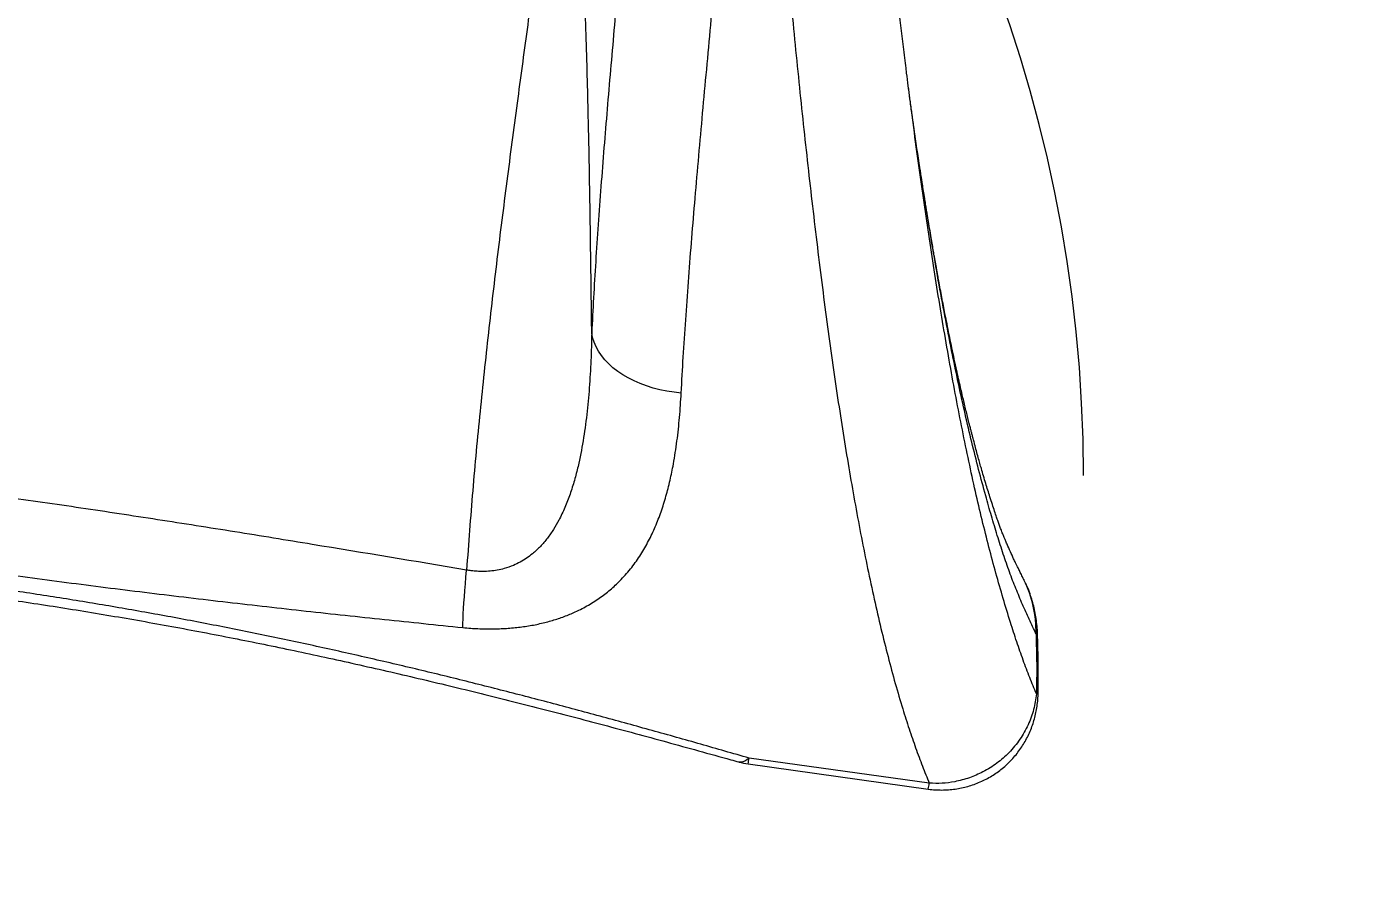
# Model space of a CAD drawing. Header units: millimetres. Extents: x -5550 to 7488, y -4093 to 4627.
# Drawn here: x -3378 to -2425, y -1116 to -503 of the extents above; entities that cross this region are included whole.
import ezdxf

# ---------------------------------------------------------------- set-up
doc = ezdxf.new("R2010")
doc.units = ezdxf.units.MM
for name, color, linetype in [('DIKOM_ОБЪЕКТ', 7, 'Continuous'), ('DIKOM_РАЗМЕР_ЗОНА', 7, 'Continuous'), ('DIKOM_РАЗМЕР_ОБЪЕКТА', 7, 'Continuous')]:
    doc.layers.add(name, color=color, linetype=linetype)
doc.styles.add('style1', font='arial.ttf', dxfattribs={"width": 0.8})
doc.dimstyles.new('1-50', dxfattribs={"dimtxt": 300, "dimasz": 200, "dimexe": 100, "dimexo": 0, "dimgap": 100, "dimtad": 1, "dimtxsty": 'style1', "dimcen": 200, "dimclrd": 7, "dimclre": 7, "dimclrt": 7, "dimadec": 1, "dimazin": 2, "dimtfac": 1, "dimtmove": 0, "dimatfit": 2, "dimfxl": 0, "dimlwd": 25, "dimlwe": 18, "dimarcsym": 0})

# ---------------------------------------------------------------- blocks, each defined once
blk = doc.blocks.new('*D9')
at = {"layer": 'Defpoints', "color": 0, "transparency": 16777216}
for p in [(4228.74, -680.16), (-4154.69, -772.29), (4228.74, -2356.02)]:
    blk.add_point(p, dxfattribs=at)
at = {"layer": 'DIKOM_РАЗМЕР_ОБЪЕКТА', "color": 7, "lineweight": 18, "transparency": 16777216}
for p, q in [((4228.74, -680.16), (4228.74, -2456.02)), ((-4154.69, -772.29), (-4154.69, -2456.02))]:
    blk.add_line(p, q, dxfattribs=at)
at = {"layer": 'DIKOM_РАЗМЕР_ОБЪЕКТА', "color": 7, "lineweight": 25, "transparency": 16777216}
blk.add_line((-3954.69, -2356.02), (4028.74, -2356.02), dxfattribs=at)
at = {"layer": 'DIKOM_РАЗМЕР_ОБЪЕКТА', "color": 7, "transparency": 16777216}
for points in [[(-3954.69, -2322.69), (-3954.69, -2389.35), (-4154.69, -2356.02)], [(4028.74, -2322.69), (4028.74, -2389.35), (4228.74, -2356.02)]]:
    blk.add_solid(points, dxfattribs=at)
at = {"layer": 'DIKOM_РАЗМЕР_ОБЪЕКТА', "color": 7, "transparency": 16777216, "insert": (448.53, -2102.85), "char_height": 300, "attachment_point": 5, "style": 'style1'}
blk.add_mtext('8400', dxfattribs=at)
blk = doc.blocks.new('*D10')
at = {"layer": 'Defpoints', "color": 0, "transparency": 16777216}
for p in [(-5549.9, -890.39), (6203.8, -1659.51), (6203.8, -3992.52)]:
    blk.add_point(p, dxfattribs=at)
at = {"layer": 'DIKOM_РАЗМЕР_ЗОНА', "color": 7, "lineweight": 18, "transparency": 16777216}
for p, q in [((-5549.9, -890.39), (-5549.9, -4092.52)), ((6203.8, -1659.51), (6203.8, -4092.52))]:
    blk.add_line(p, q, dxfattribs=at)
at = {"layer": 'DIKOM_РАЗМЕР_ЗОНА', "color": 7, "lineweight": 25, "transparency": 16777216}
blk.add_line((-5349.9, -3992.52), (6003.8, -3992.52), dxfattribs=at)
at = {"layer": 'DIKOM_РАЗМЕР_ЗОНА', "color": 7, "transparency": 16777216}
for points in [[(-5349.9, -3959.19), (-5349.9, -4025.85), (-5549.9, -3992.52)], [(6003.8, -3959.19), (6003.8, -4025.85), (6203.8, -3992.52)]]:
    blk.add_solid(points, dxfattribs=at)
at = {"layer": 'DIKOM_РАЗМЕР_ЗОНА', "color": 7, "transparency": 16777216, "insert": (544.03, -3739.35), "char_height": 300, "attachment_point": 5, "style": 'style1'}
blk.add_mtext('11750', dxfattribs=at)

msp = doc.modelspace()

# ---------------------------------------------------------------- linework, layer by layer
at = {"layer": 'DIKOM_ОБЪЕКТ', "color": 7, "linetype": 'Continuous', "lineweight": 15}
for p, q in [((-2745.75, -577.091), (-2745.95, -575.723)), ((-2667.977, -896.087), (-2667.753, -896.509)), ((-2667.507, -896.974), (-2667.952, -896.075)), ((-2659.086, -934.972), (-2659.084, -935.013)), ((-2864.269, -1027.568), (-2735.89, -1045.458)), ((-2735.193, -1041.293), (-2863.572, -1023.402))]:
    msp.add_line(p, q, dxfattribs=at)
at = {"layer": 'DIKOM_ОБЪЕКТ', "color": 7, "linetype": 'Continuous', "lineweight": 15, "flags": 128}
for points in [[(-2911.906, -763.524), (-2917.013, -762.983), (-2922.06, -762.201), (-2927.02, -761.183), (-2931.866, -759.934), (-2936.571, -758.46), (-2941.111, -756.771), (-2945.461, -754.875), (-2949.597, -752.782), (-2953.496, -750.503), (-2957.139, -748.052), (-2960.504, -745.44), (-2963.575, -742.683), (-2966.333, -739.795), (-2968.765, -736.793), (-2970.857, -733.691), (-2972.598, -730.507), (-2973.978, -727.258), (-2974.991, -723.961), (-2975.63, -720.636)], [(-3067.525, -930.43), (-3067.435, -927.487), (-3067.302, -924.233), (-3067.125, -920.687), (-3066.906, -916.867), (-3066.646, -912.797), (-3066.346, -908.497), (-3066.009, -903.993), (-3065.636, -899.308), (-3065.229, -894.47), (-3064.791, -889.505)], [(-2863.572, -1023.402), (-2865.122, -1024.636), (-2866.616, -1025.541), (-2868.046, -1026.113), (-2869.401, -1026.346), (-2870.671, -1026.239), (-2870.899, -1026.181)]]:
    msp.add_lwpolyline(points, dxfattribs=at)
at = {"layer": 'DIKOM_ОБЪЕКТ', "color": 7, "linetype": 'Continuous', "lineweight": 15}
for centre, radius, start, end in [((-3625.343, -822.156), 1000, 0, 90), ((-2743.749, -933.755), 84.633, 359.206059, 26.109692), ((-2658.777, -980.108), 2.398, 62.905157, 93.505429), ((-2857.368, -978.046), 50, 254.304552, 262.066572), ((-2917.443, -1016.534), 54.307, 348.276836, 352.733645), ((-2788.691, -1034.487), 53.929, 348.262401, 352.750203)]:
    msp.add_arc(centre, radius, start, end, dxfattribs=at)
for points, knots in [([(-2986.274, -188.029), (-2986.28, -188.107), (-2986.343, -188.813), (-2986.701, -192.881), (-2987.615, -203.178), (-2989.041, -219.107), (-2991.169, -242.418), (-2993.795, -270.084), (-2997, -302.012), (-3000.367, -333.737), (-3003.91, -365.291), (-3008.485, -403.748), (-3014.27, -449.093), (-3021.255, -501.381), (-3028.504, -554.68), (-3035.749, -609.137), (-3042.783, -664.772), (-3049.366, -720.629), (-3055.33, -776.706), (-3060.632, -832.978), (-3063.404, -870.664), (-3064.791, -889.505)], [0, 0, 0, 0, 0.0003231, 0.0029309, 0.0168781, 0.0431088, 0.0693402, 0.1145152, 0.1597024, 0.2049054, 0.250114, 0.2953072, 0.3708525, 0.4463992, 0.521945, 0.6016129, 0.6812996, 0.7609902, 0.8406735, 0.9203433, 1, 1, 1, 1]), ([(-2975.63, -720.636), (-2975.836, -703.98), (-2976.249, -670.669), (-2976.996, -620.54), (-2977.96, -567.588), (-2979.482, -511.79), (-2981.524, -453.159), (-2983.644, -394.426), (-2985.525, -335.609), (-2986.727, -283.75), (-2987.115, -241.394), (-2986.907, -215.951), (-2986.602, -200.368), (-2986.436, -193.613), (-2986.317, -189.489), (-2986.276, -188.12), (-2986.274, -188.029)], [0, 0, 0, 0, 0.0947076, 0.1894198, 0.284126, 0.3941781, 0.504246, 0.6143251, 0.7244008, 0.8344598, 0.9050962, 0.9616799, 0.9769085, 0.9923359, 0.9994923, 1, 1, 1, 1]), ([(-2954.601, -447.124), (-2955.477, -456.88), (-2957.231, -476.4), (-2959.798, -505.179), (-2962.288, -533.552), (-2964.676, -561.43), (-2966.963, -589.088), (-2969.115, -616.474), (-2971.101, -643.555), (-2972.869, -669.98), (-2974.419, -695.77), (-2975.226, -712.35), (-2975.63, -720.636)], [0, 0, 0, 0, 0.0982974, 0.1966875, 0.2951072, 0.3934938, 0.4917888, 0.5933618, 0.6950378, 0.7967487, 0.8984262, 1, 1, 1, 1]), ([(-2751.493, -534.401), (-2751.583, -533.697), (-2752.314, -527.978), (-2753.665, -517.107), (-2755.542, -501.779), (-2757.33, -486.859), (-2759.045, -472.098), (-2760.433, -459.878), (-2761.284, -452.261), (-2761.576, -449.651)], [0, 0, 0, 0, 0.0255886, 0.207941, 0.3905161, 0.5731535, 0.7363171, 0.909648, 1, 1, 1, 1]), ([(-2911.906, -763.524), (-2911.435, -755.018), (-2910.491, -737.999), (-2908.753, -711.554), (-2906.806, -684.478), (-2904.648, -656.752), (-2902.28, -628.116), (-2899.718, -598.556), (-2896.987, -568.084), (-2894.14, -537.051), (-2891.21, -505.556), (-2889.209, -484.178), (-2888.209, -473.495)], [0, 0, 0, 0, 0.0983045, 0.1967021, 0.2951317, 0.3935297, 0.4918352, 0.5934003, 0.6950669, 0.7967678, 0.8984346, 1, 1, 1, 1]), ([(-2834.079, -481.038), (-2833.103, -491.317), (-2831.15, -511.882), (-2828.091, -542.226), (-2824.948, -572.165), (-2821.718, -601.614), (-2818.383, -630.828), (-2814.938, -659.763), (-2811.364, -688.379), (-2807.688, -716.363), (-2803.902, -743.667), (-2800.033, -770.006), (-2796.079, -795.379), (-2792.04, -819.796), (-2787.875, -843.469), (-2783.583, -866.36), (-2779.114, -888.652), (-2774.463, -910.298), (-2769.621, -931.255), (-2764.622, -951.295), (-2759.464, -970.384), (-2754.439, -987.468), (-2749.575, -1002.718), (-2744.902, -1016.302), (-2740.119, -1029.246), (-2736.835, -1037.277), (-2735.193, -1041.293)], [0, 0, 0, 0, 0.0421361, 0.0843072, 0.1264902, 0.1686614, 0.2107975, 0.2541654, 0.2975717, 0.3409905, 0.3843969, 0.4277648, 0.4699252, 0.5121204, 0.5543277, 0.5965231, 0.6386836, 0.6820694, 0.7254932, 0.7689298, 0.8123537, 0.8557397, 0.8917467, 0.9277538, 0.9638768, 1, 1, 1, 1]), ([(-2748.949, -554.059), (-2749.753, -547.961), (-2750.615, -541.418), (-2751.451, -534.723), (-2751.507, -534.267)], [0, 0, 0, 0, 0.9319968, 1, 1, 1, 1]), ([(-2745.947, -575.751), (-2745.946, -575.752), (-2745.944, -575.753), (-2746.049, -575.023), (-2746.289, -573.339), (-2746.573, -571.344), (-2747.008, -568.257), (-2747.558, -564.298), (-2748.196, -559.637), (-2748.785, -555.264), (-2749.356, -550.966), (-2749.878, -546.987), (-2750.222, -544.315), (-2750.386, -543.045)], [0, 0, 0, 0, 0.0306706, 0.0659956, 0.1195082, 0.1723714, 0.2541281, 0.3968361, 0.5262757, 0.6630307, 0.7767518, 0.893912, 1, 1, 1, 1]), ([(-2658.924, -977.714), (-2660.511, -973.874), (-2663.686, -966.194), (-2668.321, -953.735), (-2672.87, -940.64), (-2677.635, -926), (-2682.589, -909.82), (-2687.705, -891.948), (-2692.694, -873.323), (-2697.553, -853.934), (-2702.329, -833.563), (-2707.02, -812.204), (-2711.631, -789.899), (-2716.123, -766.853), (-2720.497, -743.11), (-2724.715, -718.948), (-2728.781, -694.406), (-2732.707, -669.53), (-2736.543, -644.085), (-2740.298, -618.123), (-2744.005, -591.379), (-2746.89, -570.015), (-2748.527, -557.329), (-2748.949, -554.059)], [0, 0, 0, 0, 0.0417871, 0.0835745, 0.125519, 0.167465, 0.2179272, 0.2684284, 0.3189353, 0.3694223, 0.4198723, 0.4717065, 0.5235854, 0.5754791, 0.6273573, 0.6791906, 0.7294014, 0.7796541, 0.8299204, 0.8801723, 0.9303828, 0.9820534, 1, 1, 1, 1]), ([(-2659.125, -934.928), (-2660.751, -931.508), (-2664.001, -924.675), (-2668.806, -914.023), (-2673.515, -902.869), (-2678.095, -891.043), (-2682.499, -878.336), (-2686.756, -864.894), (-2690.934, -851.008), (-2695.371, -835.418), (-2700.042, -817.997), (-2704.914, -798.595), (-2709.645, -778.508), (-2714.233, -757.748), (-2718.857, -735.522), (-2723.513, -711.779), (-2728.188, -686.474), (-2732.719, -660.502), (-2737.11, -633.926), (-2741.356, -606.718), (-2744.374, -586.724), (-2745.958, -575.645), (-2746.193, -574.003)], [0, 0, 0, 0, 0.0442157, 0.0883621, 0.1324202, 0.1763987, 0.2203424, 0.2642833, 0.3081961, 0.3520667, 0.4071418, 0.4621158, 0.5169723, 0.5717017, 0.6263193, 0.6871718, 0.7479155, 0.8085321, 0.8690014, 0.9293153, 0.9895211, 1, 1, 1, 1]), ([(-2667.701, -896.482), (-2668.06, -895.773), (-2668.949, -894.015), (-2670.286, -891.345), (-2671.638, -888.619), (-2672.768, -886.315), (-2673.683, -884.428), (-2674.429, -882.875), (-2675.67, -880.268), (-2677.491, -876.355), (-2679.425, -872.006), (-2680.885, -868.581), (-2681.905, -866.123), (-2682.93, -863.586), (-2684.027, -860.777), (-2685.127, -857.846), (-2686.184, -854.924), (-2687.348, -851.6), (-2688.716, -847.562), (-2690.301, -842.743), (-2691.919, -837.697), (-2693.479, -832.707), (-2695.004, -827.714), (-2696.527, -822.61), (-2697.922, -817.82), (-2699.182, -813.408), (-2700.377, -809.15), (-2701.62, -804.638), (-2702.756, -800.432), (-2703.713, -796.832), (-2704.466, -793.965), (-2705.127, -791.419), (-2705.796, -788.821), (-2706.567, -785.792), (-2707.489, -782.125), (-2708.51, -778.001), (-2709.578, -773.616), (-2710.643, -769.17), (-2711.87, -763.968), (-2713.198, -758.222), (-2714.662, -751.74), (-2716.181, -744.874), (-2717.797, -737.389), (-2719.448, -729.553), (-2721.027, -721.88), (-2722.535, -714.391), (-2724.268, -705.609), (-2726.233, -695.383), (-2727.929, -686.285), (-2729.086, -679.951), (-2729.694, -676.594), (-2730.229, -673.616), (-2730.703, -670.958), (-2731.176, -668.289), (-2731.722, -665.192), (-2732.397, -661.322), (-2733.215, -656.594), (-2734.171, -650.994), (-2735.264, -644.505), (-2736.489, -637.108), (-2737.845, -628.784), (-2739.325, -619.508), (-2740.794, -610.133), (-2741.761, -603.794), (-2742.2, -600.914)], [0, 0, 0, 0, 0.0109348, 0.0271319, 0.0412586, 0.0531171, 0.0629775, 0.0708667, 0.0781686, 0.1058715, 0.1359871, 0.1509225, 0.1623524, 0.1760946, 0.1927606, 0.2074957, 0.2214463, 0.2357569, 0.25383, 0.2739663, 0.2953217, 0.3141133, 0.3324302, 0.3526106, 0.3716066, 0.3853976, 0.400642, 0.4173574, 0.4332286, 0.444596, 0.4545382, 0.4625691, 0.4704559, 0.4807558, 0.4929102, 0.5068766, 0.521304, 0.5355597, 0.5496428, 0.5708077, 0.5895248, 0.609636, 0.6334705, 0.6568217, 0.6790174, 0.7004312, 0.7213195, 0.7537508, 0.7861421, 0.796251, 0.8053499, 0.813366, 0.8202987, 0.8267267, 0.834772, 0.845022, 0.8574778, 0.87214, 0.8890098, 0.9080885, 0.9293761, 0.9528738, 0.9785868, 1, 1, 1, 1]), ([(-2975.63, -720.636), (-2975.806, -727.21), (-2976.16, -740.367), (-2977.269, -759.77), (-2979.02, -778.87), (-2981.617, -797.564), (-2984.696, -813.129), (-2987.914, -825.719), (-2990.967, -835.499), (-2994.617, -844.994), (-2998.602, -853.366), (-3002.807, -860.653), (-3007.137, -866.897), (-3012.11, -872.74), (-3017.14, -877.448), (-3022.012, -881.114), (-3026.508, -883.892), (-3031.774, -886.473), (-3037.259, -888.416), (-3042.862, -889.703), (-3047.96, -890.396), (-3052.81, -890.621), (-3057.318, -890.467), (-3061.189, -890.101), (-3063.673, -889.69), (-3064.791, -889.505)], [0, 0, 0, 0, 0.0884825, 0.1770924, 0.2656772, 0.3541522, 0.4425215, 0.4923062, 0.5421529, 0.5919571, 0.6416834, 0.6788721, 0.7161714, 0.7533921, 0.7904734, 0.814537, 0.8386359, 0.8626722, 0.8925061, 0.9132764, 0.9341074, 0.9548674, 0.9708836, 0.9869019, 1, 1, 1, 1]), ([(-3067.525, -930.43), (-3065.625, -930.607), (-3060.288, -931.101), (-3051.524, -931.478), (-3041.358, -931.39), (-3031.422, -930.746), (-3021.763, -929.546), (-3012.47, -927.771), (-3003.573, -925.457), (-2995.166, -922.655), (-2986.496, -919.067), (-2977.774, -914.547), (-2969.187, -909.002), (-2961.438, -902.89), (-2954.006, -895.817), (-2947.019, -887.71), (-2940.577, -878.527), (-2935.018, -868.836), (-2930.234, -858.667), (-2926.137, -848.057), (-2922.667, -837.039), (-2919.774, -825.681), (-2917.102, -812.609), (-2914.807, -797.7), (-2912.978, -780.888), (-2912.263, -769.311), (-2911.906, -763.524)], [0, 0, 0, 0, 0.0164762, 0.0462876, 0.0762401, 0.1061983, 0.1360191, 0.1663667, 0.1968273, 0.2273119, 0.257692, 0.2972651, 0.3369735, 0.3767282, 0.4163649, 0.4642693, 0.5122736, 0.5603155, 0.6082718, 0.656684, 0.7051395, 0.753609, 0.8020398, 0.8680116, 0.9340163, 1, 1, 1, 1]), ([(-3064.791, -889.505), (-3101.445, -883.395), (-3156.429, -874.229), (-3229.803, -862.297), (-3284.7, -853.634), (-3339.47, -845.331), (-3394.127, -837.439), (-3448.857, -829.99), (-3504.92, -822.776), (-3562.293, -815.775), (-3640.532, -806.643), (-3699.227, -800.059), (-3738.358, -795.67)], [0, 0, 0, 0, 0.1639157, 0.2458801, 0.3278436, 0.4089775, 0.4901106, 0.5712996, 0.6524897, 0.7393597, 0.826231, 1, 1, 1, 1]), ([(-3747.251, -835.658), (-3727.746, -839.11), (-3688.736, -846.012), (-3630.125, -856.04), (-3571.428, -865.761), (-3513.809, -874.911), (-3457.279, -883.462), (-3401.828, -891.389), (-3346.286, -898.823), (-3290.64, -905.824), (-3234.925, -912.443), (-3179.144, -918.722), (-3123.343, -924.725), (-3086.131, -928.529), (-3067.525, -930.43)], [0, 0, 0, 0, 0.0866724, 0.1733446, 0.2600508, 0.3467564, 0.4282629, 0.5097686, 0.5913553, 0.6729427, 0.7546899, 0.8364379, 0.9182185, 1, 1, 1, 1]), ([(-2863.572, -1023.402), (-2875.019, -1020.107), (-2897.913, -1013.516), (-2932.575, -1003.763), (-2967.515, -994.141), (-3002.755, -984.694), (-3038.285, -975.456), (-3074.097, -966.461), (-3110.187, -957.747), (-3146.546, -949.345), (-3183.111, -941.291), (-3219.869, -933.614), (-3256.807, -926.342), (-3293.91, -919.491), (-3331.15, -913.077), (-3368.986, -907.037), (-3407.405, -901.41), (-3446.387, -896.216), (-3485.419, -891.525), (-3526.314, -887.138), (-3569.056, -883.144), (-3613.609, -879.605), (-3658.088, -876.659), (-3702.439, -874.276), (-3746.899, -872.411), (-3791.441, -871.041), (-3836.043, -870.11), (-3880.393, -869.575), (-3924.482, -869.356), (-3953.613, -869.432), (-3968.175, -869.469)], [0, 0, 0, 0, 0.0329728, 0.0659485, 0.0989209, 0.1320201, 0.1651229, 0.1982216, 0.2314413, 0.2646701, 0.2978981, 0.3311169, 0.3643419, 0.3975767, 0.4308112, 0.4640358, 0.4985455, 0.533067, 0.5675885, 0.6020984, 0.6415013, 0.6809275, 0.720363, 0.7597923, 0.7991975, 0.8393433, 0.8795083, 0.9196818, 0.9598507, 1, 1, 1, 1]), ([(-3962.134, -874.118), (-3960.867, -874.121), (-3951.507, -874.144), (-3934.077, -874.246), (-3909.957, -874.439), (-3885.992, -874.719), (-3862.161, -875.088), (-3838.416, -875.554), (-3814.807, -876.121), (-3791.327, -876.794), (-3767.974, -877.577), (-3744.745, -878.474), (-3721.638, -879.492), (-3698.648, -880.632), (-3675.773, -881.898), (-3653.01, -883.296), (-3630.353, -884.828), (-3607.801, -886.497), (-3585.349, -888.308), (-3563.023, -890.26), (-3540.787, -892.357), (-3518.61, -894.599), (-3496.438, -896.994), (-3474.299, -899.539), (-3452.228, -902.231), (-3430.257, -905.067), (-3408.389, -908.047), (-3386.562, -911.181), (-3364.734, -914.47), (-3342.883, -917.919), (-3321.035, -921.522), (-3299.19, -925.28), (-3277.345, -929.191), (-3255.497, -933.255), (-3233.716, -937.459), (-3211.976, -941.811), (-3190.226, -946.31), (-3168.351, -950.979), (-3146.342, -955.817), (-3124.212, -960.817), (-3101.974, -965.974), (-3079.645, -971.281), (-3057.24, -976.731), (-3034.778, -982.313), (-3012.277, -988.022), (-2989.757, -993.845), (-2967.238, -999.774), (-2944.737, -1005.797), (-2922.16, -1011.938), (-2899.404, -1018.209), (-2882.275, -1022.97), (-2872.762, -1025.647), (-2870.897, -1026.172)], [0, 0, 0, 0, 0.0035391, 0.0261561, 0.0484627, 0.0704556, 0.0923944, 0.1141319, 0.1356883, 0.1570706, 0.1782853, 0.1993398, 0.2202412, 0.240997, 0.2616152, 0.2821033, 0.3024695, 0.3227214, 0.3428671, 0.3629163, 0.3827917, 0.4026689, 0.4225537, 0.4424125, 0.4622181, 0.4819457, 0.5015717, 0.5211524, 0.5408333, 0.5605364, 0.5802682, 0.6000348, 0.6198425, 0.6396976, 0.6596044, 0.6793729, 0.699279, 0.7193793, 0.7396661, 0.7601311, 0.7807649, 0.8015568, 0.8224949, 0.8435668, 0.8647579, 0.8860538, 0.9074379, 0.928893, 0.9504132, 0.9722987, 0.9945677, 1, 1, 1, 1]), ([(-2658.002, -934.93), (-2658.003, -934.897), (-2658.061, -933.055), (-2658.363, -929.438), (-2658.999, -924.138), (-2659.915, -918.978), (-2661.081, -913.974), (-2662.538, -908.959), (-2664.321, -904.033), (-2665.777, -900.452), (-2666.685, -898.633), (-2666.822, -898.36)], [0, 0, 0, 0, 0.0026649, 0.1459681, 0.2873236, 0.4254301, 0.5608927, 0.6942107, 0.8388561, 0.9758517, 1, 1, 1, 1]), ([(-2659.125, -934.928), (-2659.115, -934.946), (-2659.102, -934.968), (-2659.089, -934.971), (-2659.086, -934.972)], [0, 0, 0, 0, 0.7785677, 1, 1, 1, 1]), ([(-2659.086, -934.972), (-2658.743, -934.997), (-2658.103, -935.043), (-2658.046, -935.112), (-2658.019, -935.144)], [0, 0, 0, 0, 0.5350853, 1, 1, 1, 1]), ([(-2659.084, -935.013), (-2659.084, -935.013), (-2659.084, -942.131), (-2658.412, -956.356), (-2658.753, -970.592), (-2658.924, -977.714)], [0, 0, 0, 0, 0.0000056, 0.4997502, 1, 1, 1, 1]), ([(-2657.744, -977.971), (-2657.681, -974.614), (-2657.53, -966.625), (-2657.628, -953.554), (-2657.82, -942.635), (-2658.033, -936.352), (-2658.074, -935.146)], [0, 0, 0, 0, 0.2351155, 0.5596436, 0.9154878, 1, 1, 1, 1]), ([(-2735.894, -1045.451), (-2735.83, -1045.462), (-2734.22, -1045.741), (-2731.016, -1045.992), (-2726.294, -1046.182), (-2721.546, -1046.01), (-2716.827, -1045.522), (-2712.204, -1044.711), (-2707.687, -1043.598), (-2703.261, -1042.184), (-2698.908, -1040.458), (-2694.692, -1038.438), (-2690.671, -1036.156), (-2686.848, -1033.632), (-2683.199, -1030.856), (-2679.71, -1027.811), (-2676.42, -1024.52), (-2673.388, -1021.04), (-2670.617, -1017.394), (-2668.098, -1013.584), (-2665.811, -1009.576), (-2663.773, -1005.384), (-2662.019, -1001.064), (-2660.56, -996.654), (-2659.396, -992.172), (-2658.507, -987.593), (-2657.946, -982.916), (-2657.681, -979.694), (-2657.691, -978.038), (-2657.691, -977.968)], [0, 0, 0, 0, 0.0016709, 0.0419636, 0.0823846, 0.123063, 0.163892, 0.2041636, 0.2435463, 0.2833244, 0.3234288, 0.3637604, 0.4033107, 0.4421181, 0.4813626, 0.5210073, 0.5610036, 0.6007952, 0.6395068, 0.6785658, 0.7180515, 0.7579558, 0.7982354, 0.8377354, 0.8772102, 0.9171217, 0.9574634, 0.9982053, 1, 1, 1, 1]), ([(-2658.924, -977.714), (-2659.138, -979.565), (-2659.566, -983.267), (-2660.816, -988.812), (-2662.524, -994.314), (-2664.742, -999.744), (-2667.437, -1005.008), (-2670.627, -1010.119), (-2674.302, -1015.009), (-2678.32, -1019.491), (-2682.574, -1023.51), (-2687.036, -1027.111), (-2691.824, -1030.383), (-2696.744, -1033.198), (-2701.692, -1035.546), (-2706.655, -1037.478), (-2711.785, -1039.055), (-2718.244, -1040.519), (-2726.089, -1041.559), (-2732.141, -1041.382), (-2735.193, -1041.293)], [0, 0, 0, 0, 0.0525471, 0.1050923, 0.1591489, 0.213206, 0.2677795, 0.3223526, 0.3786632, 0.4349723, 0.4862123, 0.5374484, 0.5901384, 0.6428277, 0.6903163, 0.7378058, 0.7864451, 0.8350859, 0.9168231, 1, 1, 1, 1])]:
    msp.add_open_spline(points, degree=3, knots=knots, dxfattribs=at)

# ---------------------------------------------------------------- dimensions: what is measured, and where the dimension line sits
at = {"layer": 'DIKOM_РАЗМЕР_ЗОНА'}
dim = msp.add_linear_dim(base=(6203.796, -3992.519), p1=(-5549.902, -890.39), p2=(6203.796, -1659.511), text='11750', dimstyle='1-50', dxfattribs=at)
dim.commit()
dim.dimension.update_dxf_attribs({"geometry": '*D10', "text_midpoint": (544.028, -3992.519), "dimtype": 160})
at = {"layer": 'DIKOM_РАЗМЕР_ОБЪЕКТА'}
dim = msp.add_linear_dim(base=(4228.737, -2356.019), p1=(-4154.693, -772.294), p2=(4228.737, -680.156), text='8400', dimstyle='1-50', dxfattribs=at)
dim.commit()
dim.dimension.update_dxf_attribs({"geometry": '*D9', "text_midpoint": (448.528, -2356.019), "dimtype": 160})

doc.saveas('drawing.dxf')
